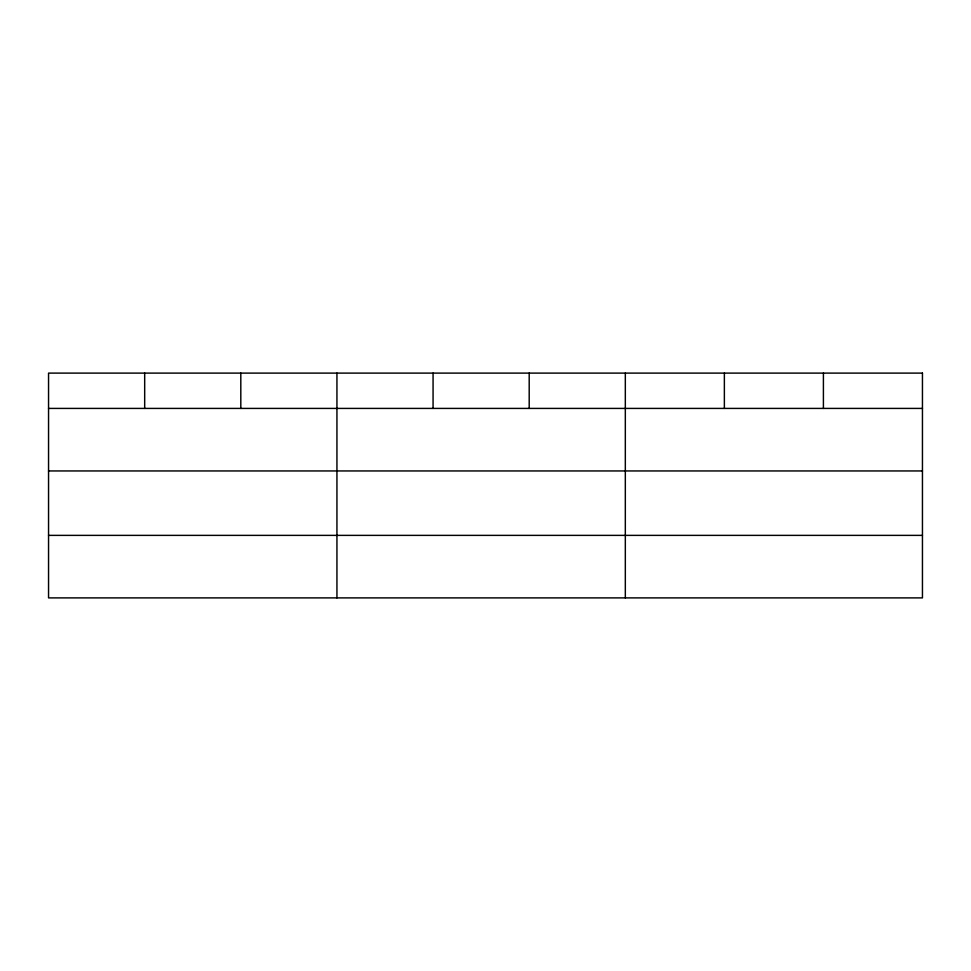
<?xml version="1.0" encoding="UTF-8"?>
<svg xmlns="http://www.w3.org/2000/svg" width="971" height="971" viewBox="0 0 971 971"><rect width="100%" height="100%" fill="white"/><g stroke="black" fill="none" stroke-linecap="round" stroke-linejoin="round"><path stroke-width="1.46" d="M48.55 408.415L922.45 408.415M48.55 470.947L922.45 470.947M48.55 535.373L922.45 535.373M823.408 373.107L823.408 408.415M724.366 373.107L724.366 408.415M625.324 373.107L625.324 597.893M529.195 373.107L529.195 408.415M433.066 373.107L433.066 408.415M336.937 373.107L336.937 597.893M240.808 373.107L240.808 408.415M144.679 373.107L144.679 408.415M922.45 373.107L48.55 373.107L48.55 597.893L922.45 597.893L922.45 373.107"/></g></svg>
